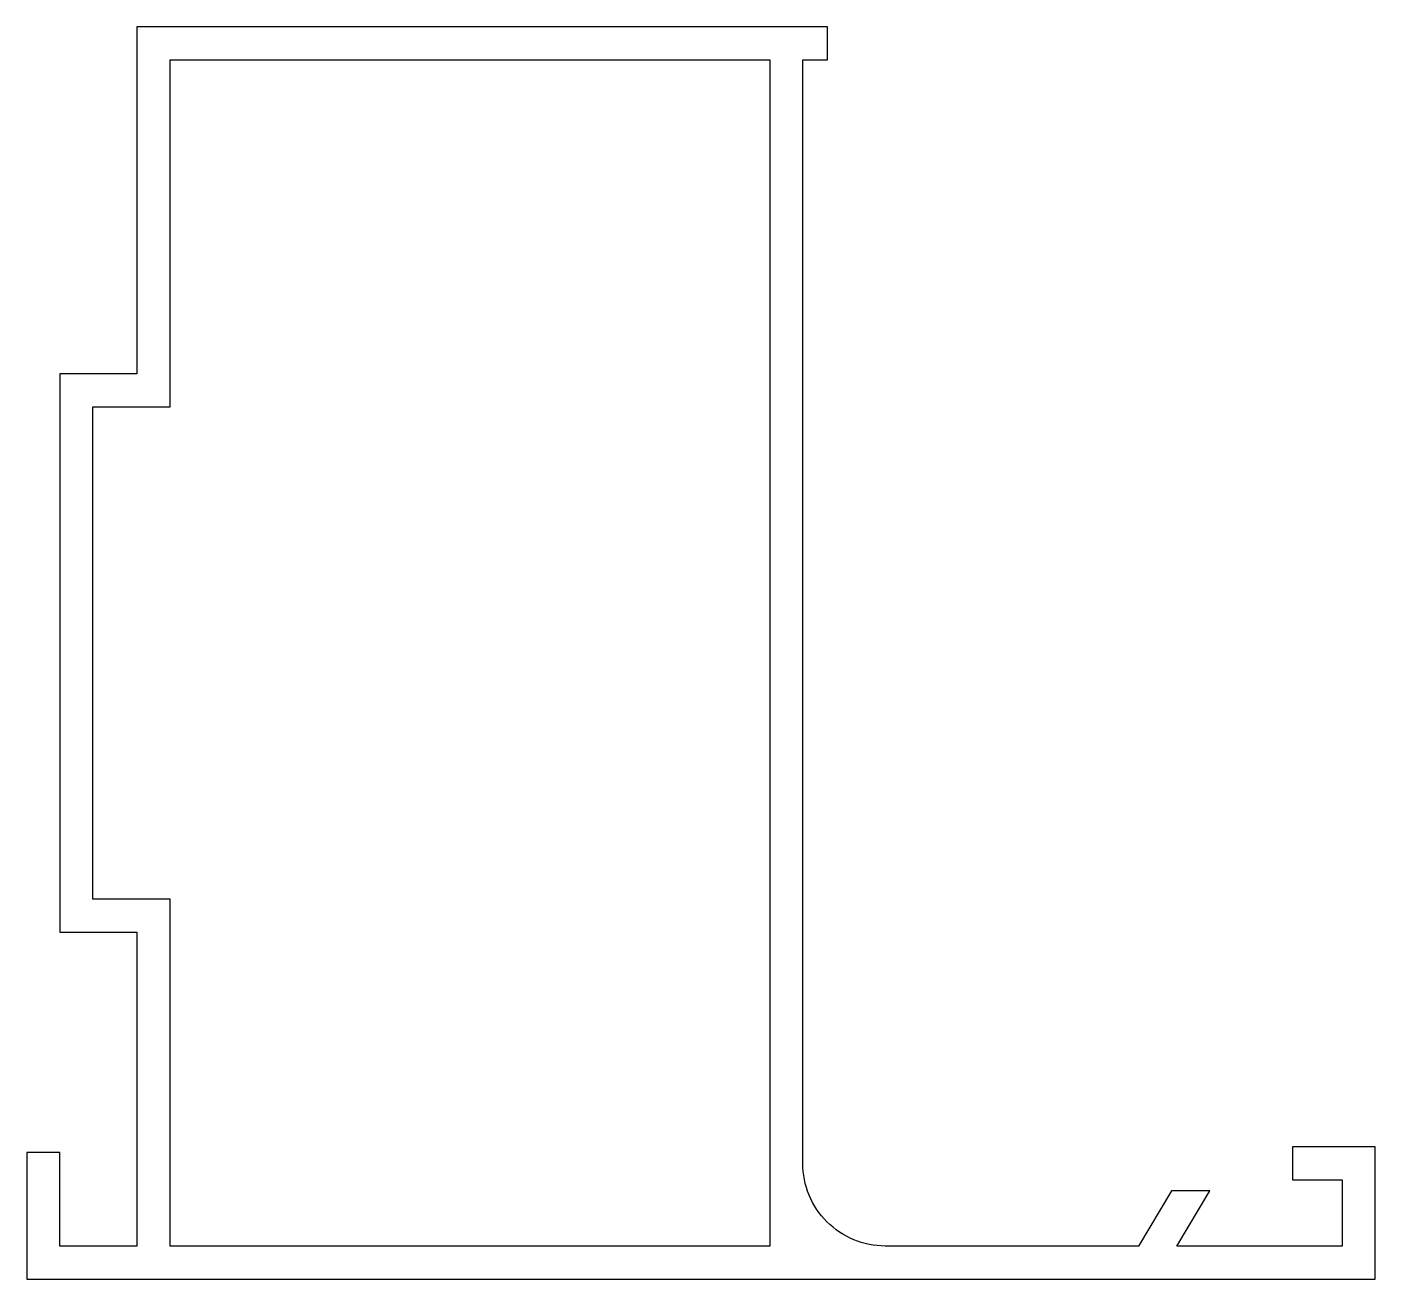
# Model space of a CAD drawing. Extents: x 226.7 to 275.7, y 217.1 to 262.6.
import ezdxf

# ---------------------------------------------------------------- set-up
doc = ezdxf.new("R2010")
doc.units = 0
doc.layers.add('ANA', color=220, linetype='CONTINUOUS')

msp = doc.modelspace()

# ---------------------------------------------------------------- linework, layer by layer
at = {"layer": 'ANA', "color": 220, "linetype": 'BYBLOCK'}
msp.add_lwpolyline([(254.9, 261.35), (255.8, 261.35), (255.8, 262.55), (230.7, 262.55), (230.7, 249.95), (227.9, 249.95), (227.9, 229.65), (230.7, 229.65), (230.7, 218.25), (227.9, 218.25), (227.9, 221.65), (226.7, 221.65), (226.7, 217.05), (275.7, 217.05), (275.7, 221.85), (272.7, 221.85), (272.7, 220.65), (274.5, 220.65), (274.5, 218.25), (268.5, 218.25), (269.7, 220.25), (268.301, 220.25), (267.101, 218.25), (257.9, 218.25, -0.414214), (254.9, 221.25)], format="xyb", close=True, dxfattribs=at)
msp.add_lwpolyline([(253.7, 232.75), (253.7, 218.25), (231.9, 218.25), (231.9, 230.85), (229.1, 230.85), (229.1, 248.75), (231.9, 248.75), (231.9, 261.35), (253.7, 261.35)], close=True, dxfattribs=at)

doc.saveas('drawing.dxf')
